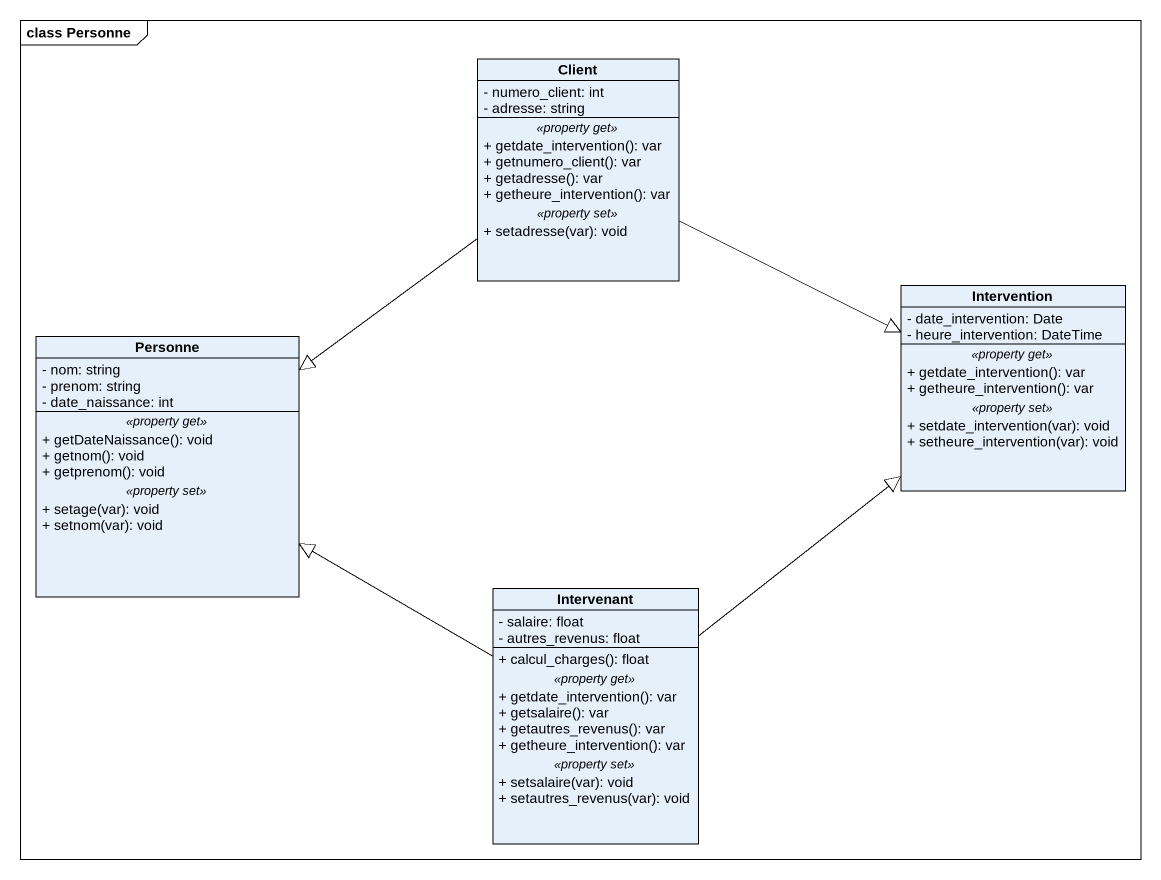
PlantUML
@startuml
mainframe class Personne
hide circle
hide empty members
skinparam classAttributeIconSize 0
class Client {
  - numero_client: int
  - adresse: string
  .. <<property get>> ..
  + getdate_intervention(): var
  + getnumero_client(): var
  + getadresse(): var
  + getheure_intervention(): var
  .. <<property set>> ..
  + setadresse(var): void
}
class Intervention {
  - date_intervention: Date
  - heure_intervention: DateTime
  .. <<property get>> ..
  + getdate_intervention(): var
  + getheure_intervention(): var
  .. <<property set>> ..
  + setdate_intervention(var): void
  + setheure_intervention(var): void
}
class Personne {
  - nom: string
  - prenom: string
  - date_naissance: int
  .. <<property get>> ..
  + getDateNaissance(): void
  + getnom(): void
  + getprenom(): void
  .. <<property set>> ..
  + setage(var): void
  + setnom(var): void
}
class Intervenant {
  - salaire: float
  - autres_revenus: float
  --
  + calcul_charges(): float
  .. <<property get>> ..
  + getdate_intervention(): var
  + getsalaire(): var
  + getautres_revenus(): var
  + getheure_intervention(): var
  .. <<property set>> ..
  + setsalaire(var): void
  + setautres_revenus(var): void
}
Client -right-|> Intervention
Client --|> Personne
Intervenant -up-|> Intervention
Intervenant -left-|> Personne
@enduml
